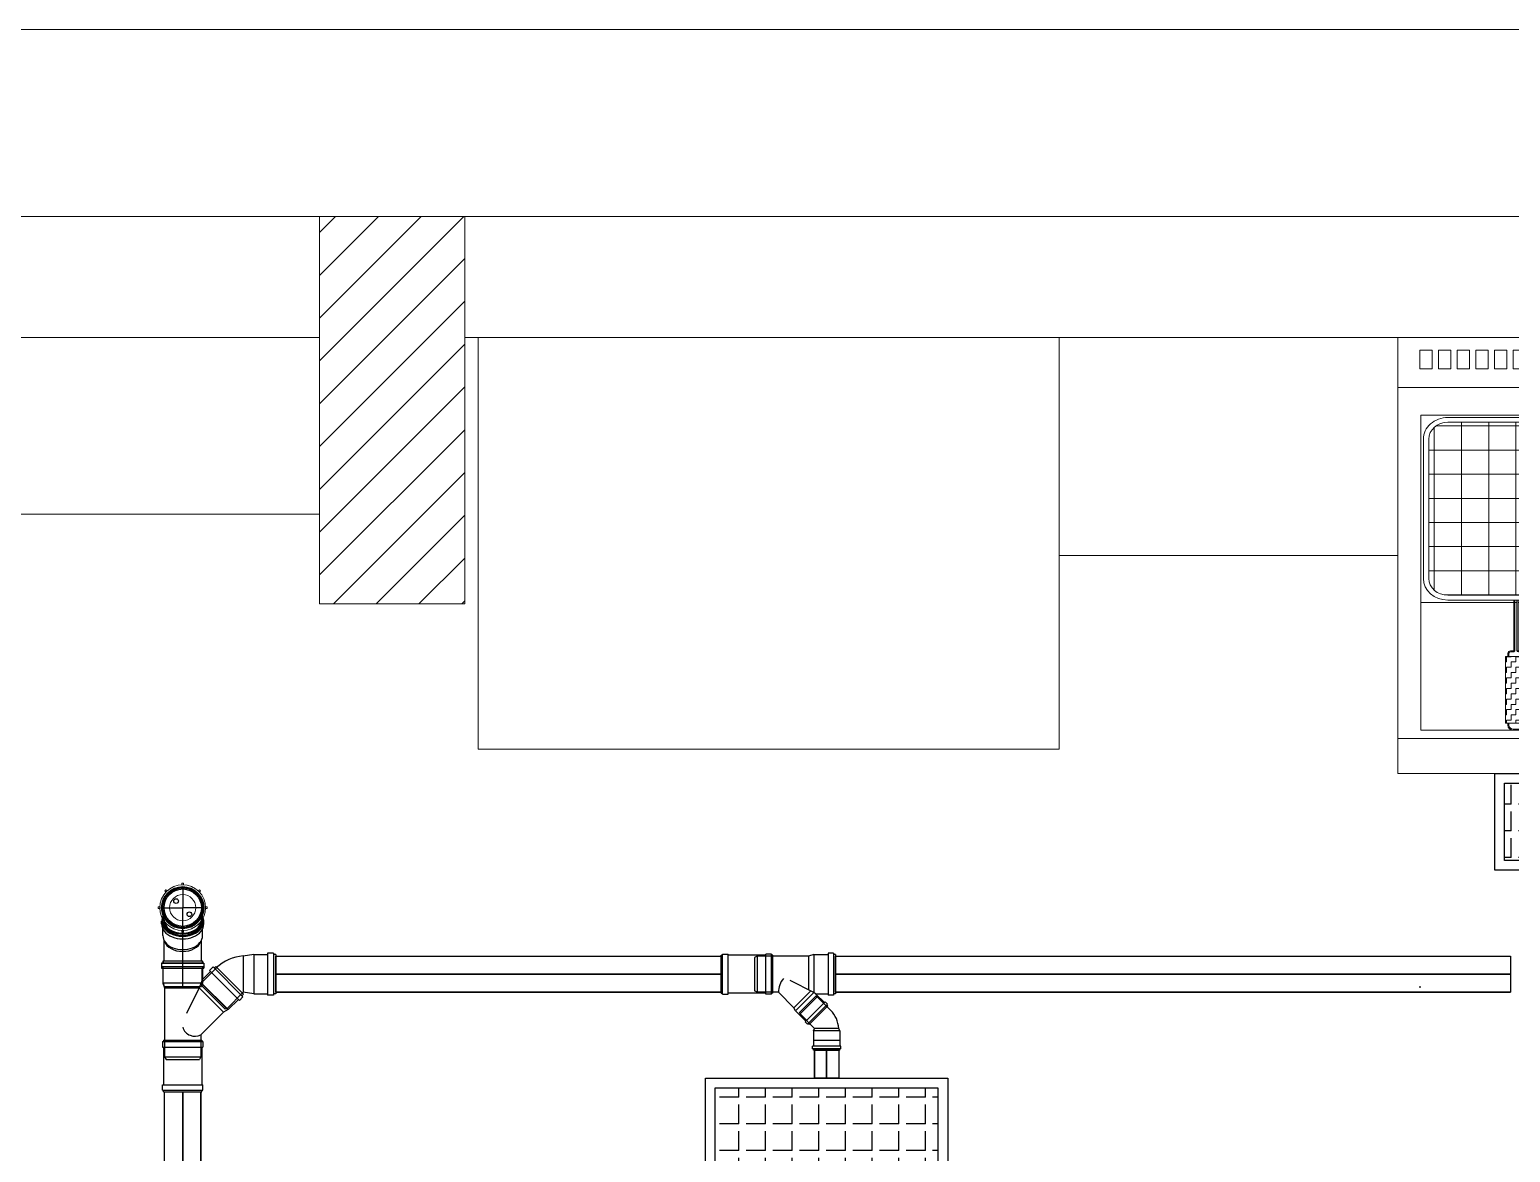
# Model space of a CAD drawing. Header units: metres. Extents: x 1587 to 89247, y -60 to 14723.
# Drawn here: x 47796 to 50854, y 11198 to 13516 of the extents above; entities that cross this region are included whole.
import ezdxf

# ---------------------------------------------------------------- set-up
doc = ezdxf.new("R2010")
doc.units = ezdxf.units.M
doc.header["$LTSCALE"] = 10
doc.layers.get('0').update_dxf_attribs({"color": 253, "lineweight": 0})
for name, color, linetype in [('04Plumbing', 4, 'Continuous'), ('SN-PV', 11, 'Continuous'), ('SN-PV-25', 11, 'Continuous'), ('SN-PV-25-SingleLine', 3, 'Continuous'), ('SN-PV-40', 11, 'Continuous'), ('SN-PV-40-SingleLine', 3, 'Continuous'), ('SN-PV-50', 11, 'Continuous'), ('SN-PV-50-SingleLine', 3, 'Continuous'), ('SN-PV-75', 11, 'Continuous'), ('SN-PV-75-SingleLine', 3, 'Continuous')]:
    doc.layers.add(name, color=color, linetype=linetype)
doc.layers.add('Furniture', color=7, linetype='Continuous', lineweight=13)
doc.layers.add('PL-DR-FITTING', color=3, linetype='Continuous', lineweight=0)

# ---------------------------------------------------------------- blocks, each defined once
blk = doc.blocks.new('gril')
at = {"layer": 'Furniture'}
h = blk.add_hatch(dxfattribs=at)
h.set_pattern_fill('ZIGZAG', color=256, scale=0.0875, angle=450, style=0)
h.set_pattern_definition([(90, (1936.852645, 1847.749604), (-0.00969145569, 0.0109375), [0.0109375, -0.0109375]), (180, (1936.852645, 1847.760541), (-0.00969145569, -0.0109375), [0.00969145569, -0.00969145569])])
h.paths.add_polyline_path([(1373.8776, 137.6222), (1373.835, 137.6222), (1373.835, 137.76), (1373.8776, 137.76)])
h = blk.add_hatch(dxfattribs=at)
h.set_pattern_fill('ZIGZAG', color=256, scale=0.0875, angle=450, style=0)
h.set_pattern_definition([(90, (1936.852645, 1847.413456), (-0.00969145569, 0.0109375), [0.0109375, -0.0109375]), (180, (1936.852645, 1847.424393), (-0.00969145569, -0.0109375), [0.00969145569, -0.00969145569])])
h.paths.add_polyline_path([(1374.3098, 137.6222), (1374.2672, 137.6222), (1374.2672, 137.76), (1374.3098, 137.76)])
for p, q in [((1373.6592, 138.2583), (1374.0529, 138.2583)), ((1373.6592, 138.2583), (1373.6592, 137.8713)), ((1373.6914, 138.2359), (1374.0208, 138.2359)), ((1373.9967, 138.2533), (1373.7154, 138.2533)), ((1373.9967, 138.2434), (1373.7154, 138.2434)), ((1373.7436, 137.8862), (1373.7436, 138.2434)), ((1373.7998, 137.8862), (1373.7998, 138.2434)), ((1373.8561, 137.8862), (1373.8561, 138.2434)), ((1373.9123, 137.8862), (1373.9123, 138.2434)), ((1373.9686, 137.8862), (1373.9686, 138.2434)), ((1374.0529, 137.8713), (1374.0529, 138.2583)), ((1374.0914, 138.2583), (1374.4851, 138.2583)), ((1374.0914, 138.2583), (1374.0914, 137.8713)), ((1374.1236, 138.2359), (1374.453, 138.2359)), ((1374.4289, 138.2533), (1374.1476, 138.2533)), ((1374.4289, 138.2434), (1374.1476, 138.2434)), ((1374.1758, 137.8862), (1374.1758, 138.2434)), ((1374.232, 137.8862), (1374.232, 138.2434)), ((1374.2883, 137.8862), (1374.2883, 138.2434)), ((1374.3445, 137.8862), (1374.3445, 138.2434)), ((1374.4008, 137.8862), (1374.4008, 138.2434)), ((1374.4851, 137.8713), (1374.4851, 138.2583)), ((1373.6648, 137.9211), (1373.6648, 138.2085)), ((1373.6761, 138.2085), (1373.6761, 137.9211)), ((1373.6872, 137.897), (1373.6872, 138.2326)), ((1374.0247, 137.8966), (1374.0247, 138.233)), ((1374.0361, 137.9211), (1374.0361, 138.2085)), ((1374.0473, 138.2085), (1374.0473, 137.9211)), ((1374.097, 137.9211), (1374.097, 138.2085)), ((1374.1083, 138.2085), (1374.1083, 137.9211)), ((1374.1194, 137.897), (1374.1194, 138.2326)), ((1374.4569, 137.8966), (1374.4569, 138.233)), ((1374.4683, 137.9211), (1374.4683, 138.2085)), ((1374.4795, 138.2085), (1374.4795, 137.9211)), ((1373.6761, 138.186), (1374.0361, 138.186)), ((1374.1083, 138.186), (1374.4683, 138.186)), ((1373.6761, 138.1361), (1374.0361, 138.1361)), ((1374.1083, 138.1361), (1374.4683, 138.1361)), ((1373.6761, 138.0863), (1374.0361, 138.0863)), ((1374.1083, 138.0863), (1374.4683, 138.0863)), ((1373.6761, 138.0364), (1374.0361, 138.0364)), ((1374.1083, 138.0364), (1374.4683, 138.0364)), ((1373.6761, 137.9866), (1374.0361, 137.9866)), ((1374.1083, 137.9866), (1374.4683, 137.9866)), ((1373.6761, 137.9368), (1374.0361, 137.9368)), ((1374.1083, 137.9368), (1374.4683, 137.9368)), ((1373.6592, 137.8713), (1373.8518, 137.8713)), ((1373.6592, 137.8713), (1373.6592, 137.6078)), ((1373.7074, 137.887), (1374.0047, 137.887)), ((1373.7154, 137.8862), (1373.9967, 137.8862)), ((1373.9967, 137.8762), (1373.7154, 137.8762)), ((1373.8414, 137.8713), (1373.8518, 137.8713)), ((1373.8518, 137.7724), (1373.8518, 137.8762)), ((1373.854, 137.7724), (1373.854, 137.8762)), ((1373.854, 137.8713), (1373.8585, 137.8713)), ((1373.8585, 137.7724), (1373.8585, 137.8762)), ((1373.8608, 137.7724), (1373.8608, 137.8762)), ((1373.8608, 137.8713), (1374.0529, 137.8713)), ((1373.8608, 137.8713), (1373.8707, 137.8713)), ((1374.0529, 137.8713), (1374.0529, 137.6078)), ((1374.0914, 137.8713), (1374.284, 137.8713)), ((1374.0914, 137.8713), (1374.0914, 137.6078)), ((1374.1396, 137.887), (1374.4369, 137.887)), ((1374.1476, 137.8862), (1374.4289, 137.8862)), ((1374.4289, 137.8762), (1374.1476, 137.8762)), ((1374.2736, 137.8713), (1374.284, 137.8713)), ((1374.284, 137.7724), (1374.284, 137.8762)), ((1374.2862, 137.7724), (1374.2862, 137.8762)), ((1374.2862, 137.8713), (1374.2907, 137.8713)), ((1374.2907, 137.7724), (1374.2907, 137.8762)), ((1374.293, 137.7724), (1374.293, 137.8762)), ((1374.293, 137.8713), (1374.4851, 137.8713)), ((1374.293, 137.8713), (1374.3029, 137.8713)), ((1374.4851, 137.8713), (1374.4851, 137.6078)), ((1373.835, 137.76), (1373.8776, 137.76)), ((1373.835, 137.6222), (1373.835, 137.76)), ((1373.8392, 137.7664), (1373.8392, 137.76)), ((1373.8414, 137.7664), (1373.8414, 137.76)), ((1373.8448, 137.7714), (1373.8506, 137.7714)), ((1373.8448, 137.7694), (1373.8506, 137.7694)), ((1373.8619, 137.7714), (1373.8673, 137.7714)), ((1373.8619, 137.7694), (1373.8673, 137.7694)), ((1373.8707, 137.7664), (1373.8707, 137.76)), ((1373.8729, 137.7664), (1373.8729, 137.76)), ((1373.8776, 137.76), (1373.8776, 137.6222)), ((1374.2672, 137.76), (1374.3098, 137.76)), ((1374.2672, 137.6222), (1374.2672, 137.76)), ((1374.2714, 137.7664), (1374.2714, 137.76)), ((1374.2736, 137.7664), (1374.2736, 137.76)), ((1374.277, 137.7714), (1374.2828, 137.7714)), ((1374.277, 137.7694), (1374.2828, 137.7694)), ((1374.2941, 137.7714), (1374.2995, 137.7714)), ((1374.2941, 137.7694), (1374.2995, 137.7694)), ((1374.3029, 137.7664), (1374.3029, 137.76)), ((1374.3051, 137.7664), (1374.3051, 137.76)), ((1374.3098, 137.76), (1374.3098, 137.6222)), ((1373.8776, 137.6222), (1373.835, 137.6222)), ((1373.8392, 137.6222), (1373.8392, 137.6178)), ((1373.8414, 137.6222), (1373.8414, 137.6178)), ((1373.8707, 137.6222), (1373.8707, 137.6178)), ((1373.8729, 137.6222), (1373.8729, 137.6178)), ((1374.3098, 137.6222), (1374.2672, 137.6222)), ((1374.2714, 137.6222), (1374.2714, 137.6178)), ((1374.2736, 137.6222), (1374.2736, 137.6178)), ((1374.3029, 137.6222), (1374.3029, 137.6178)), ((1374.3051, 137.6222), (1374.3051, 137.6178)), ((1374.0529, 137.6078), (1373.6592, 137.6078)), ((1373.8617, 137.6098), (1373.8504, 137.6098)), ((1373.8617, 137.6078), (1373.8504, 137.6078)), ((1374.4851, 137.6078), (1374.0914, 137.6078)), ((1374.2939, 137.6098), (1374.2826, 137.6098)), ((1374.2939, 137.6078), (1374.2826, 137.6078)), ((1374.532, 137.5903), (1373.632, 137.5903))]:
    blk.add_line(p, q, dxfattribs=at)
for points in [[(1374.532, 138.4184), (1374.532, 138.3156), (1373.632, 138.3156), (1373.632, 138.4184)], [(1374.532, 138.4184), (1374.532, 137.5184), (1373.632, 137.5184), (1373.632, 138.4184)], [(1373.7156, 138.3927), (1373.7156, 138.3541), (1373.6899, 138.3541), (1373.6899, 138.3927)], [(1373.7541, 138.3927), (1373.7541, 138.3541), (1373.7284, 138.3541), (1373.7284, 138.3927)], [(1373.7927, 138.3927), (1373.7927, 138.3541), (1373.767, 138.3541), (1373.767, 138.3927)], [(1373.8313, 138.3927), (1373.8313, 138.3541), (1373.8056, 138.3541), (1373.8056, 138.3927)], [(1373.8699, 138.3927), (1373.8699, 138.3541), (1373.8441, 138.3541), (1373.8441, 138.3927)], [(1373.9084, 138.3927), (1373.9084, 138.3541), (1373.8827, 138.3541), (1373.8827, 138.3927)], [(1373.947, 138.3927), (1373.947, 138.3541), (1373.9213, 138.3541), (1373.9213, 138.3927)], [(1373.9856, 138.3927), (1373.9856, 138.3541), (1373.9599, 138.3541), (1373.9599, 138.3927)], [(1374.0241, 138.3927), (1374.0241, 138.3541), (1373.9984, 138.3541), (1373.9984, 138.3927)], [(1374.0627, 138.3927), (1374.0627, 138.3541), (1374.037, 138.3541), (1374.037, 138.3927)], [(1374.1013, 138.3927), (1374.1013, 138.3541), (1374.0756, 138.3541), (1374.0756, 138.3927)], [(1374.1399, 138.3927), (1374.1399, 138.3541), (1374.1141, 138.3541), (1374.1141, 138.3927)], [(1374.1784, 138.3927), (1374.1784, 138.3541), (1374.1527, 138.3541), (1374.1527, 138.3927)], [(1374.217, 138.3927), (1374.217, 138.3541), (1374.1913, 138.3541), (1374.1913, 138.3927)], [(1374.2556, 138.3927), (1374.2556, 138.3541), (1374.2299, 138.3541), (1374.2299, 138.3927)], [(1374.2941, 138.3927), (1374.2941, 138.3541), (1374.2684, 138.3541), (1374.2684, 138.3927)], [(1374.3327, 138.3927), (1374.3327, 138.3541), (1374.307, 138.3541), (1374.307, 138.3927)], [(1374.3713, 138.3927), (1374.3713, 138.3541), (1374.3456, 138.3541), (1374.3456, 138.3927)], [(1374.4099, 138.3927), (1374.4099, 138.3541), (1374.3841, 138.3541), (1374.3841, 138.3927)], [(1374.4484, 138.3927), (1374.4484, 138.3541), (1374.4227, 138.3541), (1374.4227, 138.3927)], [(1374.487, 138.3927), (1374.487, 138.3541), (1374.4613, 138.3541), (1374.4613, 138.3927)]]:
    blk.add_lwpolyline(points, close=True, dxfattribs=at)
at = {"layer": 'Furniture', "extrusion": (0, 0, -1)}
for centre, major_axis, ratio, start_param, end_param in [((1373.7154, 138.2085), (0.0506, 0), 0.886076, 3.141593, 4.712389), ((1373.7154, 138.2085), (0.0394, 0), 0.886076, 3.141593, 4.712389), ((1373.9967, 138.2085), (-0.0506, 0), 0.886076, 1.570796, 3.141593), ((1373.9967, 138.2085), (0.0394, 0), 0.886076, 4.712389, 6.283185), ((1374.1476, 138.2085), (0.0506, 0), 0.886076, 3.141593, 4.712389), ((1374.1476, 138.2085), (0.0394, 0), 0.886076, 3.141593, 4.712389), ((1374.4289, 138.2085), (-0.0506, 0), 0.886076, 1.570796, 3.141593), ((1374.4289, 138.2085), (0.0394, 0), 0.886076, 4.712389, 6.283185), ((1373.7154, 137.9211), (-0.0506, 0), 0.886076, 4.712389, 6.283185), ((1373.7154, 137.9211), (-0.0394, 0), 0.886076, 4.712389, 6.283185), ((1373.9967, 137.9211), (-0.0394, 0), 0.886076, 3.141593, 4.712389), ((1373.9967, 137.9211), (-0.0506, 0), 0.886076, 3.141593, 4.712389), ((1374.1476, 137.9211), (-0.0506, 0), 0.886076, 4.712389, 6.283185), ((1374.1476, 137.9211), (-0.0394, 0), 0.886076, 4.712389, 6.283185), ((1374.4289, 137.9211), (-0.0394, 0), 0.886076, 3.141593, 4.712389), ((1374.4289, 137.9211), (-0.0506, 0), 0.886076, 3.141593, 4.712389), ((1373.8448, 137.7664), (-0.00563, 0), 0.886076, 0, 1.570796), ((1373.8448, 137.7664), (-0.00338, 0), 0.886076, 0, 1.570796), ((1373.8506, 137.7724), (-0.000746, 0.000746), 1, 2.356194, 3.926991), ((1373.8506, 137.7724), (-0.00338, 0), 0.886076, 3.141593, 4.712389), ((1373.8619, 137.7724), (0.00338, 0), 0.886076, 1.570796, 3.141593), ((1373.8619, 137.7724), (0.000746, 0.000746), 1, 2.356194, 3.926991), ((1373.8673, 137.7664), (0.00563, 0), 0.886076, -1.570796, 0), ((1373.8673, 137.7664), (0.00338, 0), 0.886076, -1.570796, 0), ((1374.277, 137.7664), (-0.00563, 0), 0.886076, 0, 1.570796), ((1374.277, 137.7664), (-0.00338, 0), 0.886076, 0, 1.570796), ((1374.2828, 137.7724), (-0.000746, 0.000746), 1, 2.356194, 3.926991), ((1374.2828, 137.7724), (-0.00338, 0), 0.886076, 3.141593, 4.712389), ((1374.2941, 137.7724), (0.00338, 0), 0.886076, 1.570796, 3.141593), ((1374.2941, 137.7724), (0.000746, 0.000746), 1, 2.356194, 3.926991), ((1374.2995, 137.7664), (0.00563, 0), 0.886076, -1.570796, 0), ((1374.2995, 137.7664), (0.00338, 0), 0.886076, -1.570796, 0), ((1373.8504, 137.6178), (-0.0113, 0), 0.886076, 4.712389, 6.283185), ((1373.8504, 137.6178), (-0.009, 0), 0.886076, 4.712389, 6.283185), ((1373.8617, 137.6178), (0.0113, 0), 0.886076, 0, 1.570796), ((1373.8617, 137.6178), (0.009, 0), 0.886076, 0, 1.570796), ((1374.2826, 137.6178), (-0.0113, 0), 0.886076, 4.712389, 6.283185), ((1374.2826, 137.6178), (-0.009, 0), 0.886076, 4.712389, 6.283185), ((1374.2939, 137.6178), (0.0113, 0), 0.886076, 0, 1.570796), ((1374.2939, 137.6178), (0.009, 0), 0.886076, 0, 1.570796)]:
    blk.add_ellipse(centre, major_axis=major_axis, ratio=ratio, start_param=start_param, end_param=end_param, dxfattribs=at)
blk = doc.blocks.new('A$C499414C3')
at = {"layer": '04Plumbing'}
h = blk.add_hatch(dxfattribs=at)
h.set_pattern_fill('ANGLE', color=256, scale=0.2, angle=450, style=0)
h.set_pattern_definition([(90, (507.080603, -1142.038604), (-0.055, 7e-17), [0.04, -0.015]), (180, (507.080603, -1142.038604), (-7e-17, -0.055), [0.04, -0.015])])
h.paths.add_polyline_path([(0.02, -0.02), (0.02, -0.18), (0.48, -0.18), (0.48, -0.02)])
for points in [[(0.5, 0), (0.5, -0.2), (0, -0.2), (0, 0)], [(0.48, -0.02), (0.48, -0.18), (0.02, -0.18), (0.02, -0.02)]]:
    blk.add_lwpolyline(points, close=True, dxfattribs=at)
blk = doc.blocks.new('A$C1A8E281D')
at = {"ltscale": 75}
for p, q in [((-46, 47.1), (-47.1, 46)), ((-44.9, 41.7), (-47.1, 43.9)), ((-41.7, 44.9), (-43.9, 47.1)), ((-2.3, 61.3), (-2.3, 64.3)), ((0.8, 65.8), (-0.8, 65.8)), ((2.3, 61.3), (2.3, 64.3)), ((41.7, 44.9), (43.9, 47.1)), ((44.9, 41.7), (47.1, 43.9)), ((47.1, 46), (46, 47.1)), ((-65.8, 0.8), (-65.8, -0.8)), ((-61.3, 2.3), (-64.3, 2.3)), ((61.3, 2.3), (64.3, 2.3)), ((65.8, -0.8), (65.8, 0.8)), ((-61.3, -2.3), (-64.3, -2.3)), ((61.3, -2.3), (64.3, -2.3)), ((-44.9, -41.7), (-47.1, -43.9)), ((-47.1, -46), (-46, -47.1)), ((-41.7, -44.9), (-43.9, -47.1)), ((-2.3, -61.3), (-2.3, -64.3)), ((-0.8, -65.8), (0.8, -65.8)), ((2.3, -61.3), (2.3, -64.3)), ((41.7, -44.9), (43.9, -47.1)), ((44.9, -41.7), (47.1, -43.9)), ((46, -47.1), (47.1, -46))]:
    blk.add_line(p, q, dxfattribs=at)
blk.add_circle((0, 0), 61.3, dxfattribs=at)
at = {"color": 8, "lineweight": 13, "ltscale": 75}
for radius in [55, 35]:
    blk.add_circle((0, 0), radius, dxfattribs=at)
at = {"ltscale": 75}
for centre, start, end in [((-46, 44.9), 135, 225), ((-44.9, 46), 45, 135), ((-0.8, 64.3), 90, 180), ((0.8, 64.3), 0, 90), ((44.9, 46), 45, 135), ((46, 44.9), 315, 45), ((-64.3, 0.8), 90, 180), ((64.3, 0.8), 0, 90), ((-64.3, -0.8), 180, 270), ((64.3, -0.8), 270, 0), ((-46, -44.9), 135, 225), ((-44.9, -46), 225, 315), ((-0.8, -64.3), 180, 270), ((0.8, -64.3), 270, 0), ((44.9, -46), 225, 315), ((46, -44.9), 315, 45)]:
    blk.add_arc(centre, 1.5, start, end, dxfattribs=at)

msp = doc.modelspace()

# ---------------------------------------------------------------- hatches: boundary and pattern name
at = {"transparency": 33554687}
h = msp.add_hatch(dxfattribs=at)
h.set_pattern_fill('ANSI31', color=256, scale=500)
h.set_pattern_definition([(45, (-1236597.07, -142644.69), (-44.1941738, 44.1941738), [])])
h.paths.add_polyline_path([(48694.3, 13130.3), (48394.3, 13130.3), (48394.3, 12330.3), (48694.3, 12330.3)])

# ---------------------------------------------------------------- linework, layer by layer
for p, q in [((56674.6, 13516.2), (43107.6, 13516.2)), ((44138, 13130.3), (53614.3, 13130.3)), ((47314.5, 12880.3), (48394.3, 12880.3)), ((48394.3, 12880.3), (48394.3, 12330.3)), ((48694.3, 12880.3), (53494.3, 12880.3)), ((48694.3, 12330.3), (48694.3, 12880.3)), ((47314.5, 12515.4), (48394.3, 12515.4)), ((48394.3, 12330.3), (48694.3, 12330.3))]:
    msp.add_line(p, q)
msp.add_lwpolyline([(48694.3, 12330.3), (48394.3, 12330.3), (48394.3, 13130.3), (48694.3, 13130.3)], close=True)
at = {"layer": 'Furniture', "lineweight": 9}
for points in [[(48721.7, 12880.3), (49921.7, 12880.3), (49921.7, 12030.3), (48721.7, 12030.3)], [(49921.7, 12880.3), (49921.7, 12430.3), (50621.7, 12430.3), (50621.7, 12880.3)]]:
    msp.add_lwpolyline(points, close=True, dxfattribs=at)
at = {"layer": 'SN-PV'}
for p, q in [((48104.9, 11743.5), (48107.9, 11743.8)), ((48107.9, 11743.8), (48109.9, 11744)), ((48109.9, 11744), (48109.9, 11744)), ((48109.9, 11744), (48114.1, 11744)), ((48114.1, 11744), (48117.8, 11743.6)), ((48071.8, 11711.9), (48072.4, 11714.4)), ((48072.4, 11714.4), (48073.2, 11716.7)), ((48073.2, 11716.7), (48074.2, 11719.4)), ((48074.2, 11719.4), (48075.8, 11722.7)), ((48075.8, 11722.7), (48077.3, 11725.1)), ((48077.3, 11725.1), (48079.9, 11728.7)), ((48079.9, 11728.7), (48081.5, 11730.6)), ((48081.5, 11730.6), (48082.9, 11732.1)), ((48082.9, 11732.1), (48084.3, 11733.4)), ((48084.3, 11733.4), (48086.1, 11734.9)), ((48086.1, 11734.9), (48091.3, 11738.5)), ((48091.3, 11738.5), (48092.7, 11739.3)), ((48092.7, 11739.3), (48095.6, 11740.7)), ((48095.6, 11740.7), (48098.5, 11741.8)), ((48098.5, 11741.8), (48102.7, 11743)), ((48098.5, 11741.8), (48098.5, 11741.8)), ((48102.7, 11743), (48104.9, 11743.5)), ((48117.8, 11743.6), (48120.2, 11743.2)), ((48120.2, 11743.2), (48123, 11742.5)), ((48123, 11742.5), (48125.8, 11741.6)), ((48125.8, 11741.6), (48127.9, 11740.7)), ((48127.9, 11740.7), (48129.8, 11739.9)), ((48129.8, 11739.9), (48131.4, 11739.1)), ((48131.4, 11739.1), (48131.4, 11739.1)), ((48131.4, 11739.1), (48133.9, 11737.6)), ((48133.1, 11738.1), (48138, 11734.6)), ((48133.9, 11737.6), (48133.1, 11738.1)), ((48138, 11734.6), (48140.6, 11732.3)), ((48140.6, 11732.3), (48143.2, 11729.4)), ((48143.2, 11729.4), (48146, 11725.8)), ((48146, 11725.8), (48147.8, 11722.8)), ((48147.8, 11722.8), (48149.5, 11719.4)), ((48149.5, 11719.4), (48150.6, 11716.5)), ((48150.6, 11716.5), (48151.6, 11713.2)), ((48151.6, 11713.2), (48152.3, 11710.1)), ((48070.8, 11703), (48070.9, 11705.9)), ((48070.9, 11699.8), (48070.8, 11703)), ((48070.8, 11703), (48070.8, 11703)), ((48070.9, 11705.9), (48071.2, 11708.6)), ((48071.2, 11697), (48070.9, 11699.8)), ((48070.9, 11699.8), (48070.9, 11699.8)), ((48071.2, 11708.6), (48071.8, 11711.9)), ((48071.9, 11693.5), (48071.2, 11697)), ((48071.2, 11697), (48071.2, 11697)), ((48072.5, 11691.3), (48071.9, 11693.5)), ((48071.9, 11693.5), (48071.9, 11693.5)), ((48072.7, 11690.7), (48072.5, 11691.3)), ((48073.2, 11689.1), (48072.7, 11690.7)), ((48073.9, 11687.3), (48073.2, 11689.1)), ((48073.3, 11677.5), (48073.3, 11682.9)), ((48074.6, 11685.7), (48073.9, 11687.3)), ((48076, 11683.1), (48074.6, 11685.7)), ((48078, 11679.8), (48076, 11683.1)), ((48148.4, 11684.4), (48146.7, 11681.3)), ((48149.8, 11687.4), (48148.4, 11684.4)), ((48151.2, 11691.5), (48149.8, 11687.4)), ((48150.4, 11677.5), (48150.4, 11682.9)), ((48152.3, 11696.3), (48151.2, 11691.5)), ((48152.3, 11710.1), (48152.7, 11707.2)), ((48152.8, 11700.1), (48152.3, 11696.3)), ((48152.7, 11707.2), (48152.9, 11703)), ((48152.9, 11703), (48152.8, 11700.1)), ((48068.3, 11669.3), (48068.3, 11674.8)), ((48070.8, 11677.5), (48070.8, 11674.8)), ((48070.8, 11645.3), (48070.8, 11659.1)), ((48080, 11677.1), (48078, 11679.8)), ((48078, 11679.8), (48078, 11679.8)), ((48082.6, 11674.2), (48080, 11677.1)), ((48080, 11677.1), (48080, 11677.1)), ((48084.1, 11672.7), (48082.6, 11674.2)), ((48082.6, 11674.2), (48082.6, 11674.2)), ((48087, 11670.4), (48084.1, 11672.7)), ((48088.2, 11669.4), (48087, 11670.4)), ((48087, 11670.4), (48087, 11670.4)), ((48089.6, 11668.5), (48088.2, 11669.4)), ((48090.9, 11667.7), (48089.6, 11668.5)), ((48094.5, 11665.8), (48090.9, 11667.7)), ((48095.8, 11665.2), (48094.5, 11665.8)), ((48094.5, 11665.8), (48096.8, 11664.8)), ((48096.8, 11664.8), (48094.5, 11665.8)), ((48098.2, 11664.3), (48095.8, 11665.2)), ((48101.6, 11663.3), (48098.2, 11664.3)), ((48105.4, 11662.5), (48101.6, 11663.3)), ((48108.8, 11662.1), (48105.4, 11662.5)), ((48111.8, 11662), (48108.8, 11662.1)), ((48114.4, 11662.1), (48111.8, 11662)), ((48116, 11662.2), (48114.4, 11662.1)), ((48119.1, 11662.6), (48116, 11662.2)), ((48121.3, 11663.1), (48119.1, 11662.6)), ((48124.1, 11663.8), (48121.3, 11663.1)), ((48126.9, 11664.9), (48124.1, 11663.8)), ((48129.5, 11666), (48126.9, 11664.9)), ((48132.8, 11667.7), (48129.5, 11666)), ((48135.4, 11669.4), (48132.8, 11667.7)), ((48138.4, 11671.8), (48135.4, 11669.4)), ((48140.8, 11674), (48138.4, 11671.8)), ((48142.6, 11675.9), (48140.8, 11674)), ((48144.9, 11678.7), (48142.6, 11675.9)), ((48146.7, 11681.3), (48144.9, 11678.7)), ((48152.9, 11677.5), (48152.9, 11674.8)), ((48152.9, 11645.3), (48152.9, 11659.1)), ((48155.3, 11669.3), (48155.3, 11674.8)), ((48073.3, 11592.5), (48073.3, 11635.4)), ((48150.4, 11592.5), (48150.4, 11635.4)), ((48070.8, 11592.5), (48070.8, 11588.6)), ((48152.9, 11592.5), (48070.8, 11592.5)), ((48071.3, 11593.1), (48152.3, 11593.1)), ((48071.3, 11593.1), (48071.3, 11588.6)), ((48152.3, 11593.1), (48152.3, 11588.6)), ((48152.9, 11592.5), (48152.9, 11588.6)), ((48259, 11606.2), (48237, 11603.2)), ((48237, 11603.2), (48237, 11528.2)), ((48259, 11606.2), (48259, 11525.2)), ((48259, 11606.2), (48287, 11606.2)), ((48299.5, 11609.2), (48287, 11609.2)), ((48287, 11609.2), (48287, 11522.2)), ((48299.5, 11609.2), (48299.5, 11522.2)), ((48304, 11606.2), (48299.5, 11606.2)), ((48304, 11606.2), (48304, 11525.2)), ((48304, 11528.2), (48304, 11603.2)), ((49223.9, 11526.2), (49223.9, 11605.2)), ((49223.9, 11605.2), (49226.9, 11605.2)), ((49223.9, 11603.2), (49223.9, 11528.2)), ((49226.9, 11524.2), (49226.9, 11607.2)), ((49226.9, 11607.2), (49238.4, 11607.2)), ((49238.4, 11524.2), (49238.4, 11607.2)), ((49316, 11605.2), (49238.4, 11605.2)), ((49298.2, 11603.2), (49292.6, 11600.2)), ((49292.6, 11600.2), (49292.6, 11531.2)), ((49298.2, 11603.2), (49298.2, 11528.2)), ((49327.5, 11607.2), (49316, 11607.2)), ((49316, 11524.2), (49316, 11607.2)), ((49327.5, 11524.2), (49327.5, 11607.2)), ((49330.5, 11605.2), (49327.5, 11605.2)), ((49330.5, 11526.2), (49330.5, 11605.2)), ((49415.1, 11606.2), (49404.6, 11603.2)), ((49404.6, 11603.2), (49404.6, 11532.9)), ((49415.1, 11606.2), (49415.1, 11527.6)), ((49415.1, 11606.2), (49445.1, 11606.2)), ((49455.6, 11609.2), (49445.1, 11609.2)), ((49445.1, 11609.2), (49445.1, 11522.2)), ((49455.6, 11609.2), (49455.6, 11522.2)), ((49460.1, 11606.2), (49455.6, 11606.2)), ((49460.1, 11606.2), (49460.1, 11525.2)), ((49460.1, 11528.2), (49460.1, 11603.2)), ((50853.9, 11603.2), (50853.9, 11528.2)), ((48068.3, 11588.6), (48155.3, 11588.6)), ((48068.3, 11588.6), (48068.3, 11578.1)), ((48068.3, 11588.6), (48068.3, 11580.9)), ((48155.3, 11588.6), (48068.3, 11588.6)), ((48155.3, 11580.9), (48068.3, 11580.9)), ((48068.3, 11578.1), (48155.3, 11578.1)), ((48070.8, 11580.9), (48070.8, 11547)), ((48071.3, 11548.1), (48071.3, 11578.1)), ((48150, 11547.3), (48181.1, 11578.4)), ((48152.3, 11553.9), (48152.3, 11578.1)), ((48152.3, 11553.9), (48169.5, 11571)), ((48152.9, 11580.9), (48152.9, 11547)), ((48155.3, 11588.6), (48155.3, 11578.1)), ((48155.3, 11588.6), (48155.3, 11580.9)), ((48174.8, 11580.6), (48167.3, 11573.1)), ((48167.3, 11573.1), (48228.9, 11511.6)), ((48174.8, 11580.6), (48236.3, 11519)), ((48180.1, 11581.6), (48176.9, 11578.4)), ((48180.1, 11581.6), (48237.4, 11524.4)), ((48152.9, 11547), (48070.8, 11547)), ((48070.8, 11547), (48073.3, 11539.3)), ((48071.3, 11548.1), (48150, 11548.1)), ((48071.3, 11548.1), (48074.3, 11537.6)), ((48150.4, 11539.3), (48073.3, 11539.3)), ((48074.3, 11537.6), (48145.6, 11537.6)), ((48145.6, 11537.6), (48196, 11487.2)), ((48150, 11547.3), (48149.2, 11543.9)), ((48199.7, 11493.4), (48149.2, 11543.9)), ((48150, 11548.1), (48205.5, 11492.5)), ((48203.1, 11494.3), (48150, 11547.3)), ((48152.9, 11547), (48150.4, 11539.3)), ((49298.2, 11528.2), (49292.6, 11531.2)), ((49374.1, 11496.4), (49408.6, 11530.9)), ((48203.1, 11494.3), (48237, 11528.2)), ((48205.5, 11492.5), (48226.7, 11513.7)), ((48236.3, 11519), (48228.9, 11511.6)), ((48237.4, 11524.4), (48234.2, 11521.2)), ((48259, 11525.2), (48237, 11528.2)), ((48259, 11525.2), (48287, 11525.2)), ((48299.5, 11522.2), (48287, 11522.2)), ((48304, 11525.2), (48299.5, 11525.2)), ((49223.9, 11526.2), (49226.9, 11526.2)), ((49226.9, 11524.2), (49238.4, 11524.2)), ((49316, 11526.2), (49238.4, 11526.2)), ((49327.5, 11524.2), (49316, 11524.2)), ((49377.6, 11490.1), (49415.1, 11527.6)), ((49385.7, 11486.5), (49419.3, 11520.2)), ((49386.9, 11483.5), (49422.3, 11518.9)), ((49397.4, 11467.4), (49438.4, 11508.4)), ((49402.4, 11462.5), (49443.4, 11503.5)), ((49405.9, 11461.8), (49444.1, 11500)), ((49418.8, 11525.2), (49445.1, 11525.2)), ((49418.8, 11525.2), (49437, 11507)), ((49422.3, 11518.9), (49419.3, 11520.2)), ((49422.3, 11518.9), (49450.2, 11491)), ((49443.4, 11503.5), (49438.4, 11508.4)), ((49444.1, 11500), (49442, 11502.1)), ((49455.6, 11522.2), (49445.1, 11522.2)), ((49460.1, 11525.2), (49455.6, 11525.2)), ((48203.1, 11494.3), (48199.7, 11493.4)), ((49377.6, 11490.1), (49374.1, 11496.4)), ((49377.6, 11490.1), (49398.8, 11468.8)), ((49386.9, 11483.5), (49385.7, 11486.5)), ((49386.9, 11483.5), (49416.7, 11453.7)), ((49402.4, 11462.5), (49397.4, 11467.4)), ((49405.9, 11461.8), (49403.8, 11463.9)), ((49414.7, 11448.7), (49416.7, 11453.7)), ((49414.7, 11448.7), (49414.7, 11416.7)), ((49466.7, 11453.7), (49416.7, 11453.7)), ((49468.7, 11448.7), (49466.7, 11453.7)), ((49468.7, 11448.7), (49468.7, 11416.7)), ((48070.3, 11426.5), (48153.3, 11426.5)), ((48070.3, 11426.5), (48070.3, 11415)), ((48070.3, 11415), (48153.3, 11415)), ((48072.3, 11429.5), (48151.3, 11429.5)), ((48072.3, 11429.5), (48072.3, 11426.5)), ((48072.3, 11415), (48072.3, 11337.4)), ((48151.3, 11429.5), (48151.3, 11426.5)), ((48151.3, 11415), (48151.3, 11337.4)), ((48153.3, 11426.5), (48153.3, 11415)), ((49412.7, 11411.7), (49412.7, 11416.7)), ((49470.7, 11416.7), (49412.7, 11416.7)), ((49470.7, 11411.7), (49412.7, 11411.7)), ((49414.7, 11408.7), (49414.7, 11411.7)), ((49416.7, 11408.7), (49466.7, 11408.7)), ((49468.7, 11408.7), (49468.7, 11411.7)), ((49470.7, 11411.7), (49470.7, 11416.7)), ((48074.3, 11395.2), (48149.3, 11395.2)), ((48074.3, 11395.2), (48077.3, 11389.6)), ((48077.3, 11389.6), (48146.3, 11389.6)), ((48149.3, 11395.2), (48146.3, 11389.6)), ((49466.7, 11351.1), (49416.7, 11351.1)), ((48070.3, 11325.9), (48070.3, 11337.4)), ((48070.3, 11337.4), (48153.3, 11337.4)), ((48070.3, 11325.9), (48153.3, 11325.9)), ((48072.3, 11322.9), (48072.3, 11325.9)), ((48072.3, 11322.9), (48151.3, 11322.9)), ((48074.3, 11322.9), (48149.3, 11322.9)), ((48151.3, 11322.9), (48151.3, 11325.9)), ((48153.3, 11325.9), (48153.3, 11337.4))]:
    msp.add_line(p, q, dxfattribs=at)
at = {"layer": 'SN-PV', "ltscale": 500}
for p in [(48111.8, 11746.5), (48068.3, 11703), (48111.8, 11659.5), (48155.3, 11703), (48111.8, 11539.3)]:
    msp.add_line(p, (48111.8, 11703), dxfattribs=at)
at = {"layer": 'SN-PV', "linetype": 'Continuous'}
for p, q in [((48074.3, 11537.6), (48074.3, 11395.2)), ((48145.6, 11537.6), (48119.3, 11484.2)), ((48150, 11548.1), (48145.6, 11537.6)), ((48152.3, 11553.9), (48150, 11548.1)), ((49415.1, 11527.6), (49366.5, 11552.3)), ((49374.1, 11496.4), (49342.3, 11528.2)), ((49418.8, 11525.2), (49415.1, 11527.6)), ((48196, 11487.2), (48149.3, 11440.6)), ((48205.5, 11492.5), (48196, 11487.2)), ((48149.3, 11440.6), (48149.3, 11395.2))]:
    msp.add_line(p, q, dxfattribs=at)
at = {"layer": 'SN-PV'}
for centre, radius in [((48111.8, 11703), 43.5), ((48111.8, 11703), 41), ((48111.8, 11703), 38.6), ((48098.2, 11716.6), 4.82), ((48125.5, 11689.4), 4.82)]:
    msp.add_circle(centre, radius, dxfattribs=at)
for centre, radius, start, end in [((48242.6, 11515.2), 88.2, 93.6721, 134.176), ((49408, 11450), 58.8, 3.6721, 44.176)]:
    msp.add_arc(centre, radius, start, end, dxfattribs=at)
at = {"layer": 'SN-PV', "linetype": 'Continuous'}
for centre, radius, start, end in [((49385.1, 11528.8), 42.9, 139.0423, 180.831), ((48136.9, 11463.6), 26.2, 196.7171, 298.2829)]:
    msp.add_arc(centre, radius, start, end, dxfattribs=at)
at = {"layer": 'SN-PV'}
for centre, major_axis, start_param, end_param in [((48111.8, 11674.8), (43.5, 0), 2.751398, 6.67338), ((48111.8, 11677.5), (41, 0), 2.87821, 6.546568), ((48111.8, 11669.3), (43.5, 0), 3.141566, 6.283185), ((48111.8, 11674.8), (41, 0), 3.141593, 6.283185), ((48111.8, 11677.5), (38.6, 0), 3.141593, 6.283185), ((48111.8, 11645.3), (41, 0), 3.141566, 6.283185), ((48111.8, 11639.9), (38.6, 0), 3.373917, 6.050861)]:
    msp.add_ellipse(centre, major_axis=major_axis, ratio=0.707107, start_param=start_param, end_param=end_param, dxfattribs=at)
at = {"layer": 'SN-PV-25'}
msp.add_line((49330.5, 11526.2), (49327.5, 11526.2), dxfattribs=at)
at = {"layer": 'SN-PV-25-SingleLine'}
msp.add_line((50668.8, 11538.7), (50665.8, 11538.7), dxfattribs=at)
at = {"layer": 'SN-PV-40'}
for p, q in [((49468.7, 11448.7), (49414.7, 11448.7)), ((49468.7, 11408.7), (49414.7, 11408.7))]:
    msp.add_line(p, q, dxfattribs=at)
at = {"layer": 'SN-PV-40-SingleLine'}
msp.add_line((49468.7, 11428.7), (49414.7, 11428.7), dxfattribs=at)
at = {"layer": 'SN-PV-50'}
for p, q in [((49416.7, 11351.1), (49416.7, 11408.7)), ((49416.7, 11408.7), (49416.7, 11351.1)), ((49466.7, 11408.7), (49466.7, 11351.1)), ((49466.7, 11408.7), (49466.7, 11351.1))]:
    msp.add_line(p, q, dxfattribs=at)
at = {"layer": 'SN-PV-50-SingleLine'}
for p, q in [((49441.7, 11408.7), (49441.7, 11351.1)), ((49441.7, 11351.1), (49441.7, 11408.7))]:
    msp.add_line(p, q, dxfattribs=at)
at = {"layer": 'SN-PV-75'}
for p, q in [((48304, 11603.2), (49223.9, 11603.2)), ((48304, 11603.2), (49223.9, 11603.2)), ((49460.1, 11603.2), (50853.9, 11603.2)), ((49460.1, 11603.2), (50853.9, 11603.2)), ((49223.9, 11528.2), (48304, 11528.2)), ((48304, 11528.2), (49223.9, 11528.2)), ((50853.9, 11528.2), (49460.1, 11528.2)), ((49460.1, 11528.2), (50853.9, 11528.2)), ((48074.3, 10920.6), (48074.3, 11322.9)), ((48074.3, 10920.6), (48074.3, 11322.9)), ((48149.3, 11322.9), (48149.3, 10920.6)), ((48149.3, 10920.6), (48149.3, 11322.9))]:
    msp.add_line(p, q, dxfattribs=at)
at = {"layer": 'SN-PV-75', "linetype": 'Continuous'}
for p, q in [((49404.6, 11603.2), (49298.2, 11603.2)), ((49342.3, 11528.2), (49298.2, 11528.2))]:
    msp.add_line(p, q, dxfattribs=at)
at = {"layer": 'SN-PV-75-SingleLine'}
for p, q in [((48304, 11565.7), (49223.9, 11565.7)), ((49223.9, 11565.7), (48304, 11565.7)), ((49460.1, 11565.7), (50853.9, 11565.7)), ((50853.9, 11565.7), (49460.1, 11565.7)), ((50157.3, 11565.7), (50113.2, 11565.7)), ((50219.6, 11565.7), (50113.2, 11565.7)), ((48111.8, 10920.6), (48111.8, 11322.9)), ((48111.8, 11322.9), (48111.8, 10920.6))]:
    msp.add_line(p, q, dxfattribs=at)

# ---------------------------------------------------------------- block references
at = {"layer": '04Plumbing', "xscale": 1000, "yscale": 1000, "zscale": 1000}
for p in [(50821.7, 11980.3), (49191.7, 11351.1)]:
    msp.add_blockref('A$C499414C3', p, dxfattribs=at)
at = {"layer": 'Furniture', "lineweight": 9, "xscale": -1000, "yscale": 1000, "zscale": 1000}
msp.add_blockref('gril', (1425153.7, -125538.1), dxfattribs=at)
at = {"layer": 'PL-DR-FITTING', "lineweight": 25, "xscale": 0.7712765185991907, "yscale": 0.7712765185991907, "zscale": 0.7712765185991907, "rotation": 314.9999999999998}
msp.add_blockref('A$C1A8E281D', (48111.8, 11703), dxfattribs=at)

doc.saveas('drawing.dxf')
